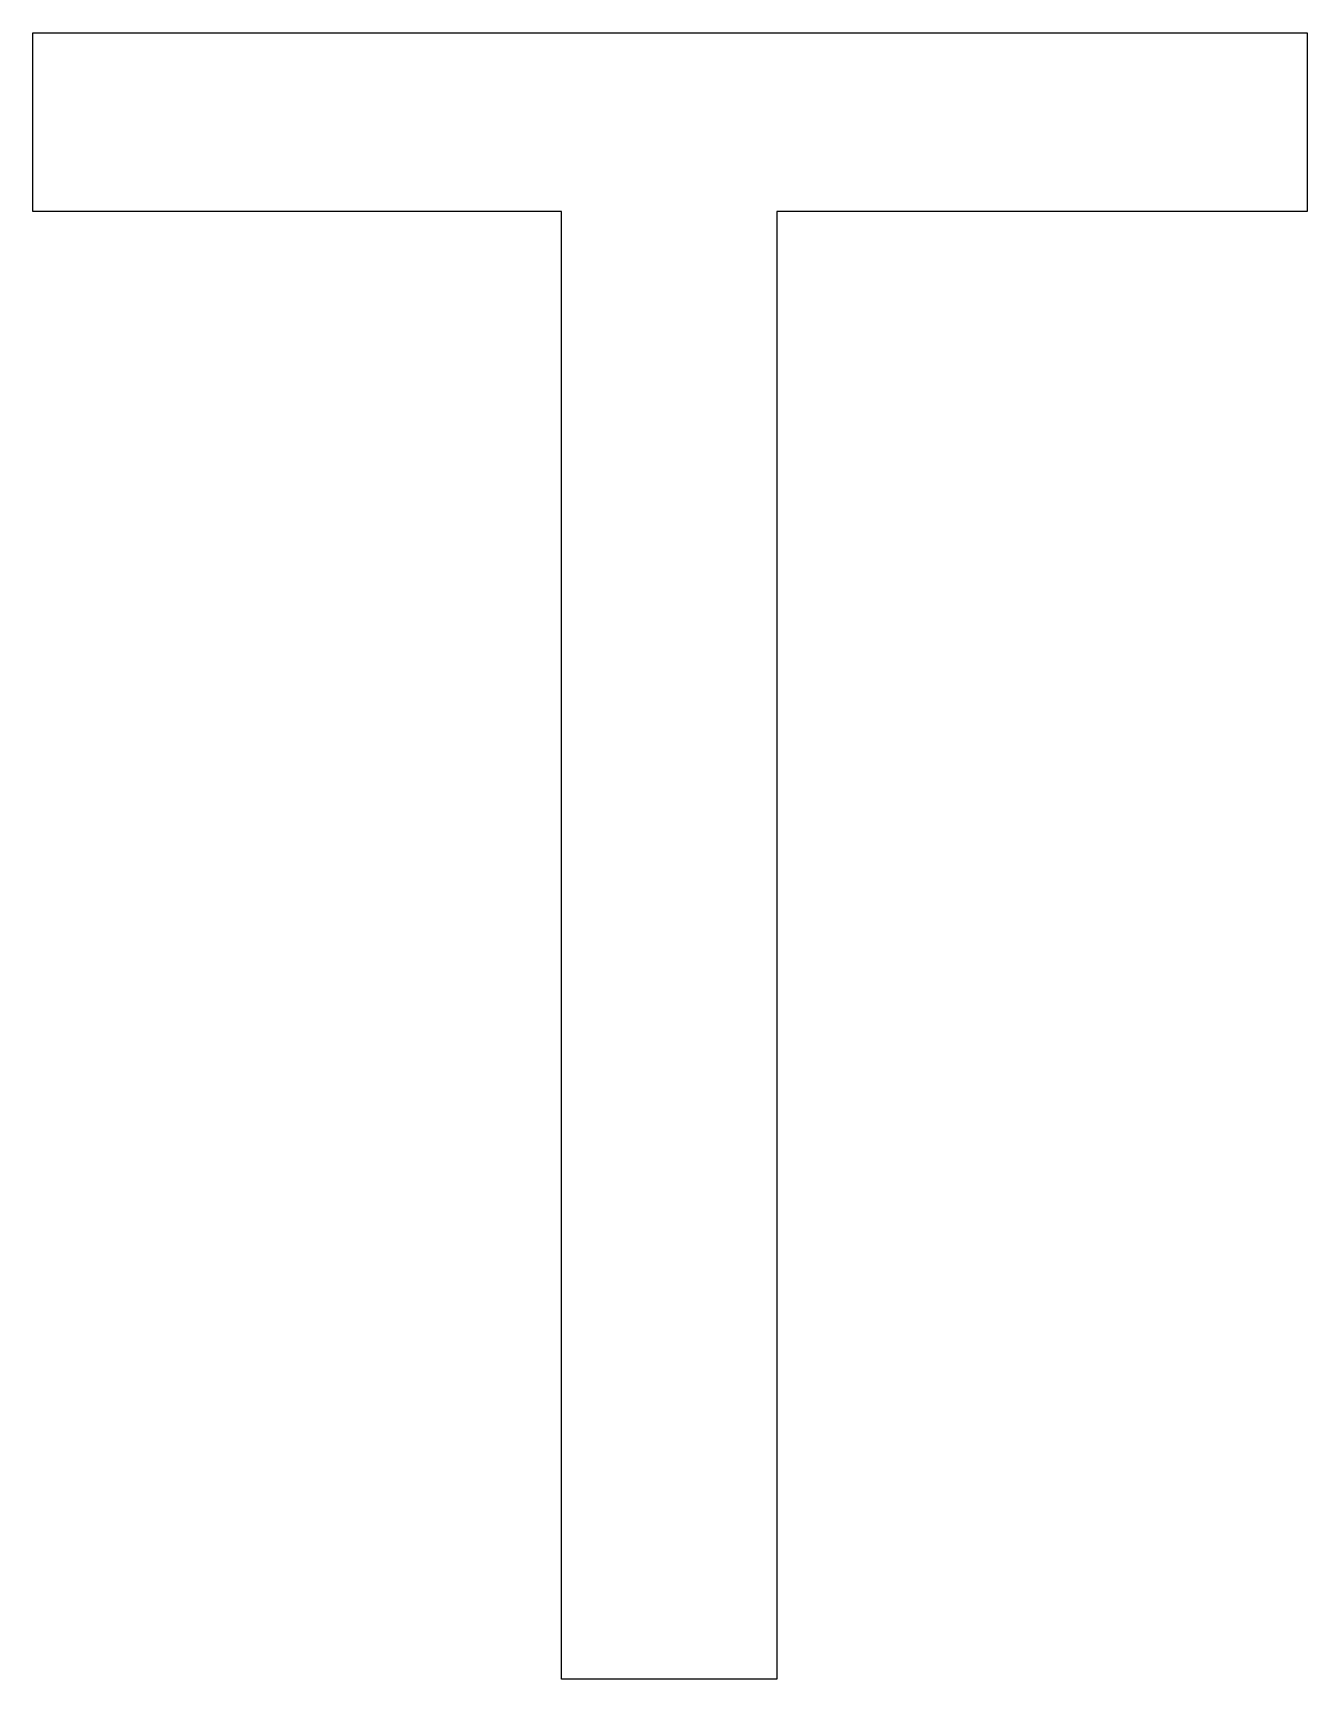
# Model space of a CAD drawing. Header units: inches. Extents: x 3.88 to 7.82, y -6.06 to -2.14.
# Drawn here: x 6.18049 to 6.21057, y -3.68289 to -3.64404 of the extents above; entities that cross this region are included whole.
import ezdxf

# ---------------------------------------------------------------- set-up
doc = ezdxf.new("R2010")
doc.units = ezdxf.units.IN
doc.header["$MEASUREMENT"] = 0
doc.layers.add('F.Silkscreen', color=41, linetype='CONTINUOUS', true_color=0xf2eda1)

msp = doc.modelspace()

# ---------------------------------------------------------------- linework, layer by layer
at = {"layer": 'F.Silkscreen', "linetype": 'CONTINUOUS'}
for p, q in [((6.180494, -3.648248), (6.180494, -3.644035)), ((6.180494, -3.644035), (6.210573, -3.644035)), ((6.210573, -3.644035), (6.210573, -3.648248)), ((6.192975, -3.648248), (6.180494, -3.648248)), ((6.192975, -3.682894), (6.192975, -3.648248)), ((6.210573, -3.648248), (6.198054, -3.648248)), ((6.198054, -3.648248), (6.198054, -3.682894)), ((6.198054, -3.682894), (6.192975, -3.682894))]:
    msp.add_line(p, q, dxfattribs=at)

doc.saveas('drawing.dxf')
